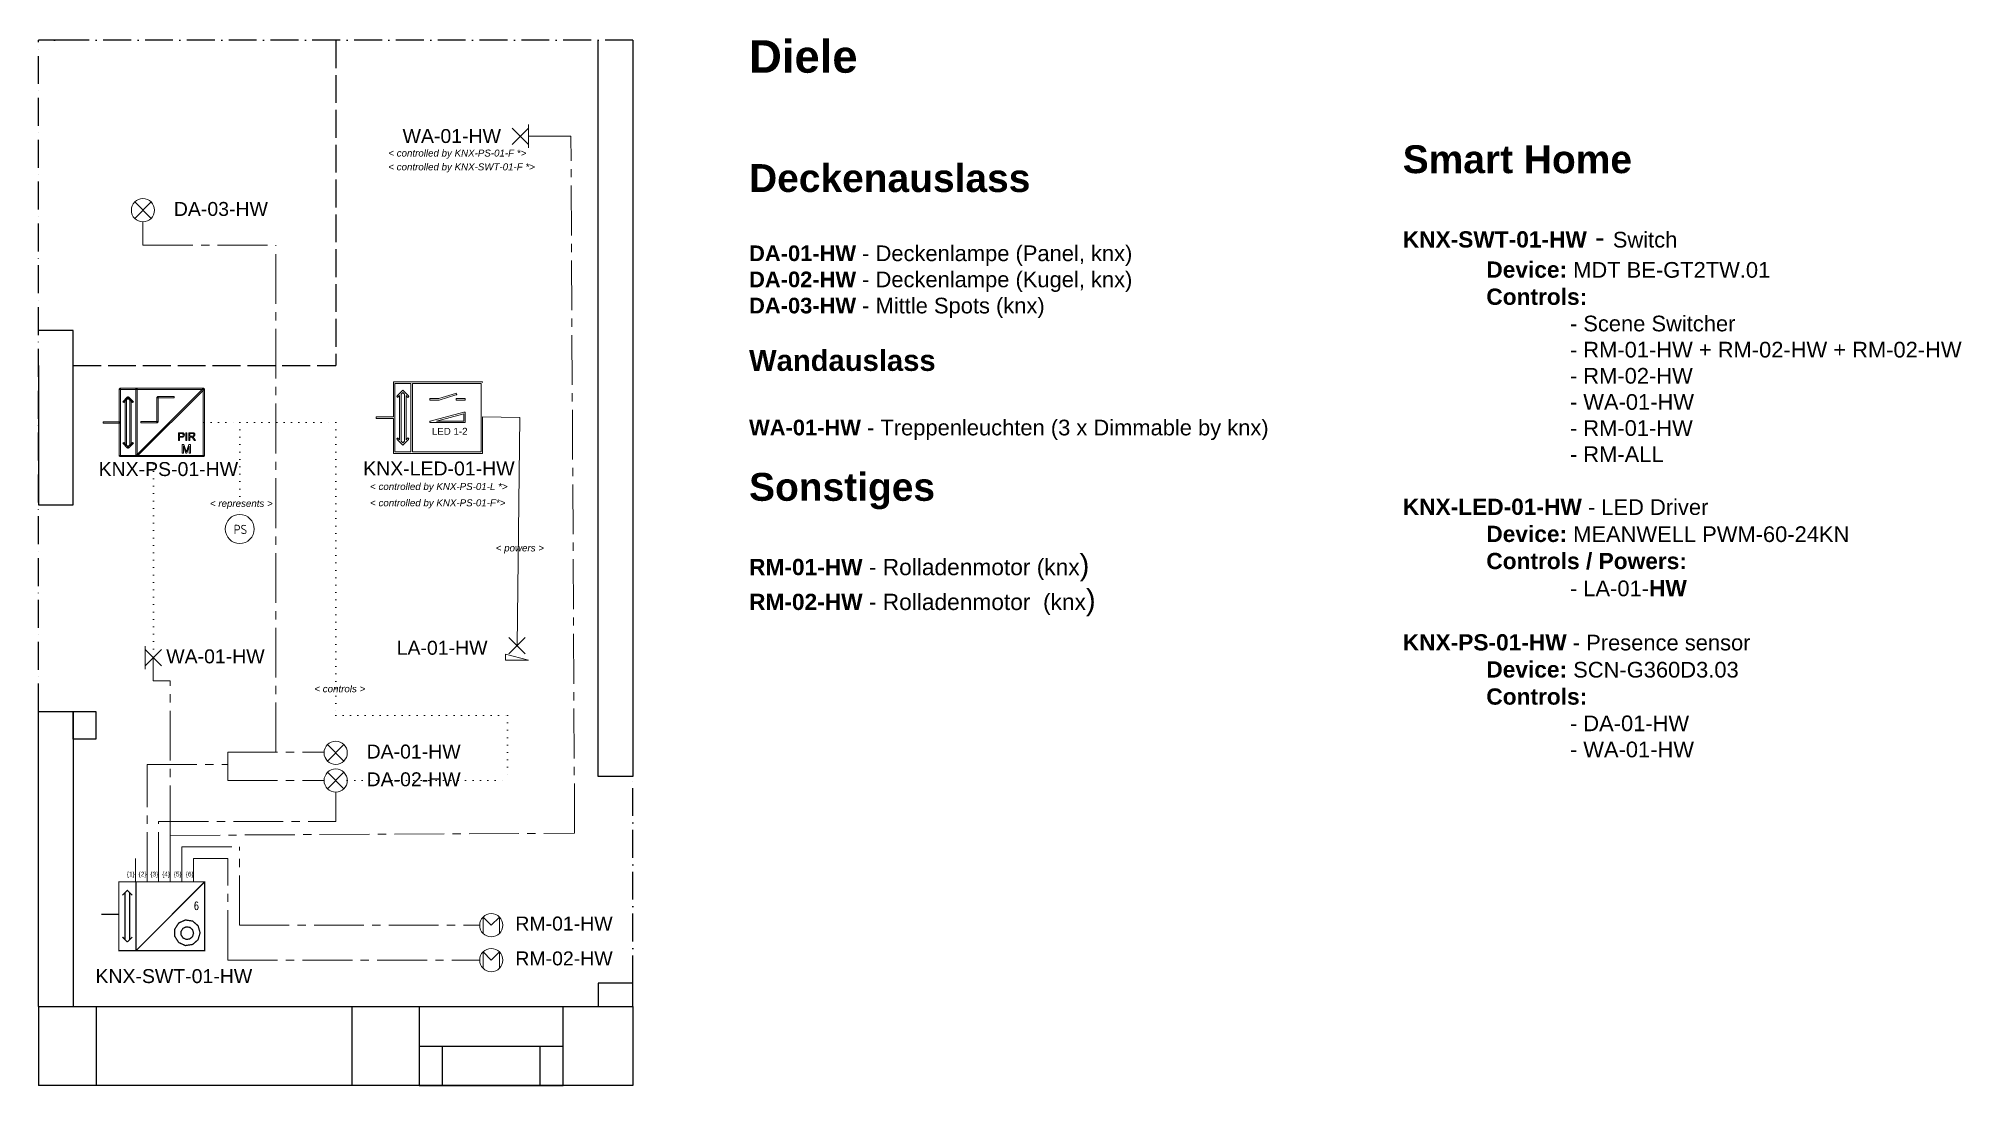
# Model space of a CAD drawing. Header units: millimetres. Extents: x 25154 to 33435, y 20716 to 25223.
import ezdxf
from ezdxf.enums import TextEntityAlignment as Align

# ---------------------------------------------------------------- set-up
doc = ezdxf.new("R2010")
doc.units = ezdxf.units.MM
doc.header["$LTSCALE"] = 10
for name, pattern in [('ACAD_ISO02W100', [15, 12, -3]), ('ACAD_ISO10W100', [18, 12, -3, 0, -3]), ('AI-Linetype-20', [32.166085, 21.44411, -3.573992, 3.573992, -3.573992]), ('DOT2', [3.175, 0, -3.175])]:
    doc.linetypes.add(name, pattern=pattern)
for name, color, linetype in [('01-EG-HW-Walls', 7, 'Continuous'), ('02-EG-HW-Windows', 7, 'Continuous'), ('03-EG-HW-Light_Schematic', 7, 'Continuous'), ('04-EG-HW-Misc_Schematic', 7, 'Continuous'), ('05-EG-HW-Schematic_Description', 7, 'Continuous'), ('06-EG-HW-Smart_Schematic', 7, 'Continuous')]:
    doc.layers.add(name, color=color, linetype=linetype)
doc.styles.add('ISO Proportional', font='isocp.shx')
doc.styles.add('SN0', font='ROMANS', dxfattribs={"width": 0.002083})
doc.styles.get("Standard").update_dxf_attribs({"font": 'Arial.ttf'})

msp = doc.modelspace()

# ---------------------------------------------------------------- linework, layer by layer
at = {"color": 7}
msp.add_lwpolyline([(25304, 22325.7), (25400.9, 22325.7), (25400.9, 22206.1), (25304, 22206.1)], close=True, dxfattribs=at)
at = {"layer": '01-EG-HW-Walls', "color": 7, "linetype": 'ACAD_ISO10W100'}
for p, q in [((25154, 22325.7), (25154, 25215.7)), ((27714, 25215.7), (25154, 25215.7)), ((27714, 21155.7), (27714, 22045.7))]:
    msp.add_line(p, q, dxfattribs=at)
at = {"layer": '01-EG-HW-Walls', "color": 7, "linetype": 'ACAD_ISO02W100'}
for p in [(26434, 25215.7), (25304, 23815.7)]:
    msp.add_line(p, (26434, 23815.7), dxfattribs=at)
at = {"layer": '01-EG-HW-Walls', "color": 7}
for p, q in [((25304, 23965.7), (25154, 23965.7)), ((25154, 21055.7), (25154, 20715.7)), ((27714, 21055.7), (27714, 20715.7))]:
    msp.add_line(p, q, dxfattribs=at)
for points in [[(25304, 25215.7), (25154, 25215.7)], [(27714, 25215.7), (27714, 22045.7), (27564, 22045.7), (27564, 25215.7)], [(25154, 23815.7), (25154, 23215.7), (25304, 23215.7), (25304, 23965.7)], [(25154, 21055.7), (25154, 22325.7), (25304, 22325.7), (25304, 21055.7)], [(27714, 21055.7), (27714, 21155.7), (27564, 21155.7), (27564, 21055.7)], [(25154, 21055.7), (27714, 21055.7)], [(27714, 20715.7), (25154, 20715.7)]]:
    msp.add_lwpolyline(points, dxfattribs=at)
at = {"layer": '02-EG-HW-Windows'}
for p, q in [((26794, 21055.7), (27414, 21055.7)), ((27414, 20715.7), (27414, 21055.7)), ((26794, 20885.7), (27414, 20885.7)), ((26894, 20715.7), (26894, 20885.7)), ((27314, 20715.7), (27314, 20885.7)), ((26794, 20715.7), (27414, 20715.7))]:
    msp.add_line(p, q, dxfattribs=at)
at = {"layer": '02-EG-HW-Windows', "color": 7}
msp.add_line((26794, 21055.7), (26794, 20715.7), dxfattribs=at)
msp.add_lwpolyline([(25404, 21055.7), (26504, 21055.7), (26504, 20715.7), (25404, 20715.7)], close=True, dxfattribs=at)
at = {"layer": '03-EG-HW-Light_Schematic', "color": 7, "lineweight": 20}
for p, q in [((27264, 24752.2), (27264, 24852.2)), ((27264, 24766.8), (27193.3, 24837.6)), ((27193.3, 24766.8), (27264, 24837.6)), ((25568.7, 24448.6), (25639.4, 24519.3)), ((25568.7, 24519.3), (25639.4, 24448.6)), ((25613.3, 22607.8), (25613.3, 22507.8)), ((27179.7, 22574.3), (27250.4, 22645)), ((27179.7, 22645), (27250.4, 22574.3)), ((25613.3, 22593.2), (25684, 22522.5)), ((25684, 22593.2), (25613.3, 22522.5)), ((27165, 22573.3), (27264, 22547.3)), ((26398.7, 22112.7), (26469.4, 22183.4)), ((26398.7, 22183.4), (26469.4, 22112.7)), ((26398.7, 21993.3), (26469.4, 22064)), ((26398.7, 22064), (26469.4, 21993.3))]:
    msp.add_line(p, q, dxfattribs=at)
msp.add_lwpolyline([(27264, 22547.3), (27165, 22547.3), (27165, 22573.3)], dxfattribs=at)
for centre in [(25604, 24483.9), (26434, 22148), (26434, 22028.7)]:
    msp.add_circle(centre, 50, dxfattribs=at)
at = {"layer": '04-EG-HW-Misc_Schematic', "color": 7, "lineweight": 15}
for p, q in [((27104, 21405.7), (27068.7, 21441.1)), ((27068.7, 21441.1), (27068.7, 21370.4)), ((27139.4, 21441.1), (27104, 21405.7)), ((27139.4, 21441.1), (27139.4, 21370.4)), ((27104, 21255.7), (27068.7, 21291.1)), ((27068.7, 21291.1), (27068.7, 21220.4)), ((27139.4, 21291.1), (27104, 21255.7)), ((27139.4, 21291.1), (27139.4, 21220.4))]:
    msp.add_line(p, q, dxfattribs=at)
for centre in [(27104, 21405.7), (27104, 21255.7)]:
    msp.add_circle(centre, 50, dxfattribs=at)
at = {"layer": '06-EG-HW-Smart_Schematic', "color": 3, "linetype": 'AI-Linetype-20', "lineweight": 15}
for p, q in [((27264, 24802.2), (27446.8, 24802.2)), ((27462.9, 21802), (27446.8, 24802.2)), ((25604, 24333.9), (25604, 24433.9)), ((25604, 24333.9), (26176.9, 24333.9)), ((26176.9, 22150.4), (26176.9, 24333.9)), ((25648.6, 22457.8), (25648.6, 22557.8)), ((25648.6, 22457.8), (25721.6, 22457.8)), ((25721.6, 21792.6), (25721.6, 22457.8)), ((25969.6, 22150.4), (26384.1, 22150.4)), ((25969.6, 22028.7), (25969.6, 22150.4)), ((25621.6, 21592.6), (25621.6, 22098.4)), ((25621.6, 22098.4), (25969.6, 22098.4)), ((25969.6, 22028.7), (26384, 22028.7)), ((26434, 21852), (26434, 21978.7)), ((25671.6, 21592.6), (25671.6, 21852)), ((25671.6, 21852), (26434, 21852)), ((25721.6, 21792.6), (27462.9, 21802)), ((25721.6, 21592.6), (25721.6, 21792.6)), ((25771.6, 21592.6), (25771.6, 21742.6)), ((25771.6, 21742.6), (26019.6, 21742.6)), ((26019.6, 21405.7), (26019.6, 21742.6)), ((25571.6, 21592.6), (25571.6, 21692.6)), ((25821.6, 21592.6), (25821.6, 21692.6)), ((25821.6, 21692.6), (25969.6, 21692.6)), ((25969.6, 21255.7), (25969.6, 21692.6)), ((26019.6, 21405.7), (27054, 21405.7)), ((25969.6, 21255.7), (27054, 21255.7))]:
    msp.add_line(p, q, dxfattribs=at)
at = {"layer": '06-EG-HW-Smart_Schematic', "color": 7, "linetype": 'DOT2', "lineweight": 15}
for points in [[(25865.9, 23570.3), (26020.7, 23570.3)], [(26020.7, 23570.3), (26020.7, 23174)], [(26020.7, 23570.3), (26434, 23570.3)], [(26434, 23570.3), (26434, 22308.6)], [(25649, 23423), (25649, 22558.3)], [(26434, 22308.6), (27173.7, 22308.6)], [(27173.7, 22308.6), (27173.7, 22028.7)], [(26484, 22028.7), (27173.7, 22028.7)]]:
    msp.add_lwpolyline(points, dxfattribs=at)
at = {"layer": '06-EG-HW-Smart_Schematic', "color": 1, "linetype": 'Continuous', "lineweight": 15}
for points in [[(27226.3, 23592.1), (27066.6, 23593.9)], [(27215, 22609.7), (27226.3, 23592.1)]]:
    msp.add_lwpolyline(points, dxfattribs=at)
at = {"layer": '06-EG-HW-Smart_Schematic', "color": 7, "linetype": 'Continuous', "lineweight": 15, "const_width": 5.48}
for points in [[(25500, 21592.6), (25573.7, 21592.6), (25573.7, 21296.6), (25500, 21296.6), (25500, 21592.6)], [(25536.9, 21555.8), (25515.7, 21534.7), (25536.9, 21555.8), (25558, 21534.7), (25536.9, 21555.8)], [(25526.7, 21545.6), (25526.7, 21344.4)], [(25547, 21545.6), (25547, 21344.4)], [(25573.7, 21592.6), (25869.6, 21592.6), (25869.6, 21296.6), (25573.7, 21296.6), (25573.7, 21592.6)], [(25869.6, 21592.6), (25574.4, 21296.6)], [(25424.1, 21453.2), (25499.3, 21453.2)], [(25850.1, 21373.3), (25841.3, 21403.4), (25817.6, 21423.9), (25786.6, 21428.4), (25758.1, 21415.4), (25741.1, 21389.1), (25741.1, 21357.8), (25758, 21331.4), (25786.5, 21318.3), (25817.5, 21322.8), (25841.2, 21343.2), (25850.1, 21373.3), (25850.1, 21373.3)], [(25821.9, 21371.8), (25817.5, 21386.6), (25805.9, 21396.7), (25790.6, 21398.9), (25776.5, 21392.5), (25768.2, 21379.5), (25768.2, 21364.1), (25776.5, 21351.1), (25790.5, 21344.7), (25805.8, 21346.9), (25817.5, 21356.9), (25821.9, 21371.8), (25821.9, 21371.8)], [(25536.9, 21333.4), (25515.7, 21355.3)], [(25558, 21355.3), (25536.9, 21333.4)]]:
    msp.add_lwpolyline(points, dxfattribs=at)
at = {"layer": '06-EG-HW-Smart_Schematic', "color": 7, "lineweight": 15}
msp.add_circle((26020.7, 23111.5), 62.5, dxfattribs=at)
at = {"layer": '06-EG-HW-Smart_Schematic', "color": 7, "linetype": 'Continuous', "lineweight": 15}
for points, knots in [([(25506.6, 23425.7), (25506.6, 23425.7), (25501.2, 23425.7), (25501.2, 23425.7), (25501.2, 23425.7), (25501.2, 23425.7), (25501.2, 23715), (25501.2, 23715), (25501.2, 23715), (25501.2, 23715), (25506.6, 23715), (25506.6, 23715), (25506.6, 23715), (25506.6, 23715), (25506.6, 23425.7), (25506.6, 23425.7)], [0, 0, 0, 0, 0.2, 0.2, 0.2, 0.2, 0.4, 0.4, 0.4, 0.4, 0.6, 0.6, 0.6, 0.6, 1, 1, 1, 1]), ([(25503.9, 23712.3), (25503.9, 23712.3), (25503.9, 23717.7), (25503.9, 23717.7), (25503.9, 23717.7), (25503.9, 23717.7), (25576.6, 23717.7), (25576.6, 23717.7), (25576.6, 23717.7), (25576.6, 23717.7), (25576.6, 23712.3), (25576.6, 23712.3), (25576.6, 23712.3), (25576.6, 23712.3), (25503.9, 23712.3), (25503.9, 23712.3)], [0, 0, 0, 0, 0.2, 0.2, 0.2, 0.2, 0.4, 0.4, 0.4, 0.4, 0.6, 0.6, 0.6, 0.6, 1, 1, 1, 1]), ([(25579.3, 23425.7), (25579.3, 23425.7), (25573.9, 23425.7), (25573.9, 23425.7), (25573.9, 23425.7), (25573.9, 23425.7), (25573.9, 23715), (25573.9, 23715), (25573.9, 23715), (25573.9, 23715), (25579.3, 23715), (25579.3, 23715), (25579.3, 23715), (25579.3, 23715), (25579.3, 23425.7), (25579.3, 23425.7)], [0, 0, 0, 0, 0.2, 0.2, 0.2, 0.2, 0.4, 0.4, 0.4, 0.4, 0.6, 0.6, 0.6, 0.6, 1, 1, 1, 1]), ([(25573.9, 23715), (25573.9, 23715), (25579.3, 23715), (25579.3, 23715), (25579.3, 23715), (25579.3, 23715), (25579.3, 23425.7), (25579.3, 23425.7), (25579.3, 23425.7), (25579.3, 23425.7), (25573.9, 23425.7), (25573.9, 23425.7), (25573.9, 23425.7), (25573.9, 23425.7), (25573.9, 23715), (25573.9, 23715)], [0, 0, 0, 0, 0.2, 0.2, 0.2, 0.2, 0.4, 0.4, 0.4, 0.4, 0.6, 0.6, 0.6, 0.6, 1, 1, 1, 1]), ([(25863.2, 23716.1), (25863.2, 23716.1), (25867, 23712.3), (25867, 23712.3), (25867, 23712.3), (25867, 23712.3), (25580, 23426.1), (25580, 23426.1), (25580, 23426.1), (25580, 23426.1), (25576.3, 23429.9), (25576.3, 23429.9), (25576.3, 23429.9), (25576.3, 23429.9), (25863.2, 23716.1), (25863.2, 23716.1)], [0, 0, 0, 0, 0.2, 0.2, 0.2, 0.2, 0.4, 0.4, 0.4, 0.4, 0.6, 0.6, 0.6, 0.6, 1, 1, 1, 1]), ([(25576.6, 23712.3), (25576.6, 23712.3), (25576.6, 23717.7), (25576.6, 23717.7), (25576.6, 23717.7), (25576.6, 23717.7), (25865.9, 23717.7), (25865.9, 23717.7), (25865.9, 23717.7), (25865.9, 23717.7), (25865.9, 23712.3), (25865.9, 23712.3), (25865.9, 23712.3), (25865.9, 23712.3), (25576.6, 23712.3), (25576.6, 23712.3)], [0, 0, 0, 0, 0.2, 0.2, 0.2, 0.2, 0.4, 0.4, 0.4, 0.4, 0.6, 0.6, 0.6, 0.6, 1, 1, 1, 1]), ([(25863.2, 23715), (25863.2, 23715), (25868.6, 23715), (25868.6, 23715), (25868.6, 23715), (25868.6, 23715), (25868.6, 23425.7), (25868.6, 23425.7), (25868.6, 23425.7), (25868.6, 23425.7), (25863.2, 23425.7), (25863.2, 23425.7), (25863.2, 23425.7), (25863.2, 23425.7), (25863.2, 23715), (25863.2, 23715)], [0, 0, 0, 0, 0.2, 0.2, 0.2, 0.2, 0.4, 0.4, 0.4, 0.4, 0.6, 0.6, 0.6, 0.6, 1, 1, 1, 1]), ([(25521.2, 23655.7), (25521.2, 23655.7), (25517.3, 23659.4), (25517.3, 23659.4), (25517.3, 23659.4), (25517.3, 23659.4), (25538, 23680.9), (25538, 23680.9), (25538, 23680.9), (25538, 23680.9), (25541.8, 23677.1), (25541.8, 23677.1), (25541.8, 23677.1), (25541.8, 23677.1), (25521.2, 23655.7), (25521.2, 23655.7)], [0, 0, 0, 0, 0.2, 0.2, 0.2, 0.2, 0.4, 0.4, 0.4, 0.4, 0.6, 0.6, 0.6, 0.6, 1, 1, 1, 1]), ([(25538, 23680.1), (25538, 23680.1), (25541.8, 23676.3), (25541.8, 23676.3), (25541.8, 23676.3), (25541.8, 23676.3), (25521.1, 23655.7), (25521.1, 23655.7), (25521.1, 23655.7), (25521.1, 23655.7), (25517.3, 23659.5), (25517.3, 23659.5), (25517.3, 23659.5), (25517.3, 23659.5), (25538, 23680.1), (25538, 23680.1)], [0, 0, 0, 0, 0.2, 0.2, 0.2, 0.2, 0.4, 0.4, 0.4, 0.4, 0.6, 0.6, 0.6, 0.6, 1, 1, 1, 1]), ([(25527.3, 23668.3), (25527.3, 23668.3), (25532.6, 23668.3), (25532.6, 23668.3), (25532.6, 23668.3), (25532.6, 23668.3), (25532.6, 23471.6), (25532.6, 23471.6), (25532.6, 23471.6), (25532.6, 23471.6), (25527.3, 23471.6), (25527.3, 23471.6), (25527.3, 23471.6), (25527.3, 23471.6), (25527.3, 23668.3), (25527.3, 23668.3)], [0, 0, 0, 0, 0.2, 0.2, 0.2, 0.2, 0.4, 0.4, 0.4, 0.4, 0.6, 0.6, 0.6, 0.6, 1, 1, 1, 1]), ([(25538, 23677.1), (25538, 23677.1), (25541.8, 23680.9), (25541.8, 23680.9), (25541.8, 23680.9), (25541.8, 23680.9), (25563.2, 23659.5), (25563.2, 23659.5), (25563.2, 23659.5), (25563.2, 23659.5), (25559.4, 23655.7), (25559.4, 23655.7), (25559.4, 23655.7), (25559.4, 23655.7), (25538, 23677.1), (25538, 23677.1)], [0, 0, 0, 0, 0.2, 0.2, 0.2, 0.2, 0.4, 0.4, 0.4, 0.4, 0.6, 0.6, 0.6, 0.6, 1, 1, 1, 1]), ([(25563.2, 23659.5), (25563.2, 23659.5), (25559.5, 23655.6), (25559.5, 23655.6), (25559.5, 23655.6), (25559.5, 23655.6), (25538, 23676.3), (25538, 23676.3), (25538, 23676.3), (25538, 23676.3), (25541.8, 23680.2), (25541.8, 23680.2), (25541.8, 23680.2), (25541.8, 23680.2), (25563.2, 23659.5), (25563.2, 23659.5)], [0, 0, 0, 0, 0.2, 0.2, 0.2, 0.2, 0.4, 0.4, 0.4, 0.4, 0.6, 0.6, 0.6, 0.6, 1, 1, 1, 1]), ([(25547.9, 23668.3), (25547.9, 23668.3), (25553.3, 23668.3), (25553.3, 23668.3), (25553.3, 23668.3), (25553.3, 23668.3), (25553.3, 23471.6), (25553.3, 23471.6), (25553.3, 23471.6), (25553.3, 23471.6), (25547.9, 23471.6), (25547.9, 23471.6), (25547.9, 23471.6), (25547.9, 23471.6), (25547.9, 23668.3), (25547.9, 23668.3)], [0, 0, 0, 0, 0.2, 0.2, 0.2, 0.2, 0.4, 0.4, 0.4, 0.4, 0.6, 0.6, 0.6, 0.6, 1, 1, 1, 1]), ([(25668.8, 23571.1), (25668.8, 23571.1), (25663.5, 23571.1), (25663.5, 23571.1), (25663.5, 23571.1), (25663.5, 23571.1), (25663.5, 23679), (25663.5, 23679), (25663.5, 23679), (25663.5, 23679), (25668.8, 23679), (25668.8, 23679), (25668.8, 23679), (25668.8, 23679), (25668.8, 23571.1), (25668.8, 23571.1)], [0, 0, 0, 0, 0.2, 0.2, 0.2, 0.2, 0.4, 0.4, 0.4, 0.4, 0.6, 0.6, 0.6, 0.6, 1, 1, 1, 1]), ([(25666.2, 23676.3), (25666.2, 23676.3), (25666.2, 23681.7), (25666.2, 23681.7), (25666.2, 23681.7), (25666.2, 23681.7), (25738.9, 23681.7), (25738.9, 23681.7), (25738.9, 23681.7), (25738.9, 23681.7), (25738.9, 23676.3), (25738.9, 23676.3), (25738.9, 23676.3), (25738.9, 23676.3), (25666.2, 23676.3), (25666.2, 23676.3)], [0, 0, 0, 0, 0.2, 0.2, 0.2, 0.2, 0.4, 0.4, 0.4, 0.4, 0.6, 0.6, 0.6, 0.6, 1, 1, 1, 1]), ([(25432.8, 23567.7), (25432.8, 23567.7), (25432.8, 23573), (25432.8, 23573), (25432.8, 23573), (25432.8, 23573), (25504.7, 23573), (25504.7, 23573), (25504.7, 23573), (25504.7, 23573), (25504.7, 23567.7), (25504.7, 23567.7), (25504.7, 23567.7), (25504.7, 23567.7), (25432.8, 23567.7), (25432.8, 23567.7)], [0, 0, 0, 0, 0.2, 0.2, 0.2, 0.2, 0.4, 0.4, 0.4, 0.4, 0.6, 0.6, 0.6, 0.6, 1, 1, 1, 1]), ([(25594.2, 23568.4), (25594.2, 23568.4), (25594.2, 23573.8), (25594.2, 23573.8), (25594.2, 23573.8), (25594.2, 23573.8), (25666.2, 23573.8), (25666.2, 23573.8), (25666.2, 23573.8), (25666.2, 23573.8), (25666.2, 23568.4), (25666.2, 23568.4), (25666.2, 23568.4), (25666.2, 23568.4), (25594.2, 23568.4), (25594.2, 23568.4)], [0, 0, 0, 0, 0.2, 0.2, 0.2, 0.2, 0.4, 0.4, 0.4, 0.4, 0.6, 0.6, 0.6, 0.6, 1, 1, 1, 1]), ([(25757.1, 23492.7), (25757.1, 23492.7), (25757.1, 23526.1), (25757.1, 23526.1), (25757.1, 23526.1), (25757.1, 23526.1), (25769.7, 23526.1), (25769.7, 23526.1), (25769.7, 23526.1), (25771.9, 23526.1), (25773.6, 23526), (25774.8, 23525.8), (25774.8, 23525.8), (25776.4, 23525.5), (25777.8, 23525), (25778.9, 23524.3), (25778.9, 23524.3), (25780, 23523.5), (25780.9, 23522.4), (25781.6, 23521), (25781.6, 23521), (25782.3, 23519.6), (25782.6, 23518.1), (25782.6, 23516.5), (25782.6, 23516.5), (25782.6, 23513.6), (25781.7, 23511.2), (25779.9, 23509.2), (25779.9, 23509.2), (25778.1, 23507.3), (25774.8, 23506.3), (25770.1, 23506.3), (25770.1, 23506.3), (25770.1, 23506.3), (25761.5, 23506.3), (25761.5, 23506.3), (25761.5, 23506.3), (25761.5, 23506.3), (25761.5, 23492.7), (25761.5, 23492.7), (25761.5, 23492.7), (25761.5, 23492.7), (25757.1, 23492.7), (25757.1, 23492.7)], [0, 0, 0, 0, 0.083333, 0.083333, 0.083333, 0.083333, 0.166667, 0.166667, 0.166667, 0.166667, 0.25, 0.25, 0.25, 0.25, 0.333333, 0.333333, 0.333333, 0.333333, 0.416667, 0.416667, 0.416667, 0.416667, 0.5, 0.5, 0.5, 0.5, 0.583333, 0.583333, 0.583333, 0.583333, 0.666667, 0.666667, 0.666667, 0.666667, 0.75, 0.75, 0.75, 0.75, 0.833333, 0.833333, 0.833333, 0.833333, 1, 1, 1, 1]), ([(25761.5, 23510.2), (25761.5, 23510.2), (25770.2, 23510.2), (25770.2, 23510.2), (25770.2, 23510.2), (25773, 23510.2), (25775.1, 23510.8), (25776.3, 23511.8), (25776.3, 23511.8), (25777.5, 23512.9), (25778.1, 23514.4), (25778.1, 23516.3), (25778.1, 23516.3), (25778.1, 23517.7), (25777.7, 23518.9), (25777, 23519.9), (25777, 23519.9), (25776.3, 23520.9), (25775.4, 23521.6), (25774.2, 23521.9), (25774.2, 23521.9), (25773.5, 23522.1), (25772.1, 23522.2), (25770.1, 23522.2), (25770.1, 23522.2), (25770.1, 23522.2), (25761.5, 23522.2), (25761.5, 23522.2), (25761.5, 23522.2), (25761.5, 23522.2), (25761.5, 23510.2), (25761.5, 23510.2)], [0, 0, 0, 0, 0.111111, 0.111111, 0.111111, 0.111111, 0.222222, 0.222222, 0.222222, 0.222222, 0.333333, 0.333333, 0.333333, 0.333333, 0.444444, 0.444444, 0.444444, 0.444444, 0.555556, 0.555556, 0.555556, 0.555556, 0.666667, 0.666667, 0.666667, 0.666667, 0.777778, 0.777778, 0.777778, 0.777778, 1, 1, 1, 1]), ([(25789, 23492.7), (25789, 23492.7), (25789, 23526.1), (25789, 23526.1), (25789, 23526.1), (25789, 23526.1), (25793.5, 23526.1), (25793.5, 23526.1), (25793.5, 23526.1), (25793.5, 23526.1), (25793.5, 23492.7), (25793.5, 23492.7), (25793.5, 23492.7), (25793.5, 23492.7), (25789, 23492.7), (25789, 23492.7)], [0, 0, 0, 0, 0.2, 0.2, 0.2, 0.2, 0.4, 0.4, 0.4, 0.4, 0.6, 0.6, 0.6, 0.6, 1, 1, 1, 1]), ([(25801.3, 23492.7), (25801.3, 23492.7), (25801.3, 23526.1), (25801.3, 23526.1), (25801.3, 23526.1), (25801.3, 23526.1), (25816.2, 23526.1), (25816.2, 23526.1), (25816.2, 23526.1), (25819.2, 23526.1), (25821.4, 23525.8), (25823, 23525.2), (25823, 23525.2), (25824.5, 23524.6), (25825.8, 23523.6), (25826.7, 23522.1), (25826.7, 23522.1), (25827.6, 23520.5), (25828.1, 23518.8), (25828.1, 23517), (25828.1, 23517), (25828.1, 23514.6), (25827.3, 23512.6), (25825.8, 23511), (25825.8, 23511), (25824.3, 23509.4), (25821.9, 23508.3), (25818.7, 23507.9), (25818.7, 23507.9), (25819.8, 23507.3), (25820.7, 23506.8), (25821.3, 23506.2), (25821.3, 23506.2), (25822.6, 23505), (25823.9, 23503.5), (25825, 23501.8), (25825, 23501.8), (25825, 23501.8), (25830.8, 23492.7), (25830.8, 23492.7), (25830.8, 23492.7), (25830.8, 23492.7), (25825.3, 23492.7), (25825.3, 23492.7), (25825.3, 23492.7), (25825.3, 23492.7), (25820.8, 23499.6), (25820.8, 23499.6), (25820.8, 23499.6), (25819.5, 23501.6), (25818.5, 23503.2), (25817.6, 23504.2), (25817.6, 23504.2), (25816.8, 23505.3), (25816.1, 23506.1), (25815.4, 23506.5), (25815.4, 23506.5), (25814.7, 23506.9), (25814.1, 23507.2), (25813.4, 23507.4), (25813.4, 23507.4), (25812.9, 23507.5), (25812.1, 23507.5), (25810.9, 23507.5), (25810.9, 23507.5), (25810.9, 23507.5), (25805.8, 23507.5), (25805.8, 23507.5), (25805.8, 23507.5), (25805.8, 23507.5), (25805.8, 23492.7), (25805.8, 23492.7), (25805.8, 23492.7), (25805.8, 23492.7), (25801.3, 23492.7), (25801.3, 23492.7)], [0, 0, 0, 0, 0.05, 0.05, 0.05, 0.05, 0.1, 0.1, 0.1, 0.1, 0.15, 0.15, 0.15, 0.15, 0.2, 0.2, 0.2, 0.2, 0.25, 0.25, 0.25, 0.25, 0.3, 0.3, 0.3, 0.3, 0.35, 0.35, 0.35, 0.35, 0.4, 0.4, 0.4, 0.4, 0.45, 0.45, 0.45, 0.45, 0.5, 0.5, 0.5, 0.5, 0.55, 0.55, 0.55, 0.55, 0.6, 0.6, 0.6, 0.6, 0.65, 0.65, 0.65, 0.65, 0.7, 0.7, 0.7, 0.7, 0.75, 0.75, 0.75, 0.75, 0.8, 0.8, 0.8, 0.8, 0.85, 0.85, 0.85, 0.85, 0.9, 0.9, 0.9, 0.9, 1, 1, 1, 1]), ([(25805.8, 23511.4), (25805.8, 23511.4), (25815.3, 23511.4), (25815.3, 23511.4), (25815.3, 23511.4), (25817.3, 23511.4), (25818.9, 23511.6), (25820, 23512), (25820, 23512), (25821.2, 23512.4), (25822.1, 23513.1), (25822.6, 23514), (25822.6, 23514), (25823.2, 23514.9), (25823.5, 23515.9), (25823.5, 23517), (25823.5, 23517), (25823.5, 23518.6), (25823, 23519.9), (25821.8, 23520.9), (25821.8, 23520.9), (25820.7, 23521.9), (25818.8, 23522.4), (25816.4, 23522.4), (25816.4, 23522.4), (25816.4, 23522.4), (25805.8, 23522.4), (25805.8, 23522.4), (25805.8, 23522.4), (25805.8, 23522.4), (25805.8, 23511.4), (25805.8, 23511.4)], [0, 0, 0, 0, 0.111111, 0.111111, 0.111111, 0.111111, 0.222222, 0.222222, 0.222222, 0.222222, 0.333333, 0.333333, 0.333333, 0.333333, 0.444444, 0.444444, 0.444444, 0.444444, 0.555556, 0.555556, 0.555556, 0.555556, 0.666667, 0.666667, 0.666667, 0.666667, 0.777778, 0.777778, 0.777778, 0.777778, 1, 1, 1, 1]), ([(25541.8, 23463.6), (25541.8, 23463.6), (25538, 23459.8), (25538, 23459.8), (25538, 23459.8), (25538, 23459.8), (25517.3, 23480.4), (25517.3, 23480.4), (25517.3, 23480.4), (25517.3, 23480.4), (25521.1, 23484.2), (25521.1, 23484.2), (25521.1, 23484.2), (25521.1, 23484.2), (25541.8, 23463.6), (25541.8, 23463.6)], [0, 0, 0, 0, 0.2, 0.2, 0.2, 0.2, 0.4, 0.4, 0.4, 0.4, 0.6, 0.6, 0.6, 0.6, 1, 1, 1, 1]), ([(25559.5, 23484.3), (25559.5, 23484.3), (25563.2, 23480.4), (25563.2, 23480.4), (25563.2, 23480.4), (25563.2, 23480.4), (25541.8, 23459.7), (25541.8, 23459.7), (25541.8, 23459.7), (25541.8, 23459.7), (25538, 23463.6), (25538, 23463.6), (25538, 23463.6), (25538, 23463.6), (25559.5, 23484.3), (25559.5, 23484.3)], [0, 0, 0, 0, 0.2, 0.2, 0.2, 0.2, 0.4, 0.4, 0.4, 0.4, 0.6, 0.6, 0.6, 0.6, 1, 1, 1, 1]), ([(25773.3, 23438.2), (25773.3, 23438.2), (25773.3, 23474.6), (25773.3, 23474.6), (25773.3, 23474.6), (25773.3, 23474.6), (25780.6, 23474.6), (25780.6, 23474.6), (25780.6, 23474.6), (25780.6, 23474.6), (25789.2, 23448.8), (25789.2, 23448.8), (25789.2, 23448.8), (25790, 23446.4), (25790.6, 23444.6), (25790.9, 23443.4), (25790.9, 23443.4), (25791.3, 23444.8), (25792, 23446.7), (25792.9, 23449.3), (25792.9, 23449.3), (25792.9, 23449.3), (25801.6, 23474.6), (25801.6, 23474.6), (25801.6, 23474.6), (25801.6, 23474.6), (25808.1, 23474.6), (25808.1, 23474.6), (25808.1, 23474.6), (25808.1, 23474.6), (25808.1, 23438.2), (25808.1, 23438.2), (25808.1, 23438.2), (25808.1, 23438.2), (25803.5, 23438.2), (25803.5, 23438.2), (25803.5, 23438.2), (25803.5, 23438.2), (25803.5, 23468.7), (25803.5, 23468.7), (25803.5, 23468.7), (25803.5, 23468.7), (25792.8, 23438.2), (25792.8, 23438.2), (25792.8, 23438.2), (25792.8, 23438.2), (25788.5, 23438.2), (25788.5, 23438.2), (25788.5, 23438.2), (25788.5, 23438.2), (25778, 23469.3), (25778, 23469.3), (25778, 23469.3), (25778, 23469.3), (25778, 23438.2), (25778, 23438.2), (25778, 23438.2), (25778, 23438.2), (25773.3, 23438.2), (25773.3, 23438.2)], [0, 0, 0, 0, 0.0625, 0.0625, 0.0625, 0.0625, 0.125, 0.125, 0.125, 0.125, 0.1875, 0.1875, 0.1875, 0.1875, 0.25, 0.25, 0.25, 0.25, 0.3125, 0.3125, 0.3125, 0.3125, 0.375, 0.375, 0.375, 0.375, 0.4375, 0.4375, 0.4375, 0.4375, 0.5, 0.5, 0.5, 0.5, 0.5625, 0.5625, 0.5625, 0.5625, 0.625, 0.625, 0.625, 0.625, 0.6875, 0.6875, 0.6875, 0.6875, 0.75, 0.75, 0.75, 0.75, 0.8125, 0.8125, 0.8125, 0.8125, 0.875, 0.875, 0.875, 0.875, 1, 1, 1, 1]), ([(25576.6, 23428.4), (25576.6, 23428.4), (25576.6, 23423), (25576.6, 23423), (25576.6, 23423), (25576.6, 23423), (25503.9, 23423), (25503.9, 23423), (25503.9, 23423), (25503.9, 23423), (25503.9, 23428.4), (25503.9, 23428.4), (25503.9, 23428.4), (25503.9, 23428.4), (25576.6, 23428.4), (25576.6, 23428.4)], [0, 0, 0, 0, 0.2, 0.2, 0.2, 0.2, 0.4, 0.4, 0.4, 0.4, 0.6, 0.6, 0.6, 0.6, 1, 1, 1, 1]), ([(25865.9, 23428.4), (25865.9, 23428.4), (25865.9, 23423), (25865.9, 23423), (25865.9, 23423), (25865.9, 23423), (25576.6, 23423), (25576.6, 23423), (25576.6, 23423), (25576.6, 23423), (25576.6, 23428.4), (25576.6, 23428.4), (25576.6, 23428.4), (25576.6, 23428.4), (25865.9, 23428.4), (25865.9, 23428.4)], [0, 0, 0, 0, 0.2, 0.2, 0.2, 0.2, 0.4, 0.4, 0.4, 0.4, 0.6, 0.6, 0.6, 0.6, 1, 1, 1, 1])]:
    msp.add_open_spline(points, degree=3, knots=knots, dxfattribs=at)
at = {"layer": '06-EG-HW-Smart_Schematic', "color": 7, "lineweight": 15}
for points, knots in [([(27066.6, 23593.9), (27066.6, 23517.4), (27066.6, 23439.7), (27066.6, 23439.7), (27066.6, 23439.7), (27066.6, 23439.7), (27066.6, 23436.5), (27066.6, 23436.5), (27066.6, 23436.5), (27066.6, 23436.5), (27063.4, 23436.5), (27063.4, 23436.5), (27063.4, 23436.5), (27063.4, 23436.5), (26764.6, 23436.5), (26764.6, 23436.5), (26764.6, 23436.5), (26758.1, 23436.5), (26758.1, 23436.5), (26758.1, 23436.5), (26758.1, 23436.5), (26685.5, 23436.5), (26685.5, 23436.5), (26685.5, 23436.5), (26685.5, 23436.5), (26682.3, 23436.5), (26682.3, 23436.5), (26682.3, 23436.5), (26682.3, 23436.5), (26682.3, 23439.7), (26682.3, 23439.7), (26682.3, 23439.7), (26682.3, 23439.7), (26682.3, 23587.5), (26682.3, 23587.5), (26682.3, 23587.5), (26682.3, 23587.5), (26611.1, 23587.5), (26611.1, 23587.5), (26611.1, 23587.5), (26611.1, 23587.5), (26607.8, 23587.5), (26607.8, 23587.5), (26607.8, 23587.5), (26607.8, 23587.5), (26607.8, 23594), (26607.8, 23594), (26607.8, 23594), (26607.8, 23594), (26611.1, 23594), (26611.1, 23594), (26611.1, 23594), (26611.1, 23594), (26682.3, 23594), (26682.3, 23594), (26682.3, 23594), (26682.3, 23594), (26682.3, 23741.7), (26682.3, 23741.7), (26682.3, 23741.7), (26682.3, 23741.7), (26682.3, 23745), (26682.3, 23745), (26682.3, 23745), (26682.3, 23745), (26685.5, 23745), (26685.5, 23745), (26685.5, 23745), (26685.5, 23745), (27063.4, 23745), (27063.4, 23745), (27063.4, 23745), (27063.4, 23745), (27066.6, 23745), (27066.6, 23745), (27066.6, 23745), (27066.6, 23745), (27066.6, 23741.7), (27066.6, 23741.7), (27066.6, 23741.7), (27066.6, 23741.7), (27066.6, 23741.7), (27066.6, 23741.7)], [0.7853824, 0.7853824, 0.7853824, 0.7853824, 0.8095238, 0.8095238, 0.8095238, 0.8095238, 0.8571429, 0.8571429, 0.8571429, 0.8571429, 0.9047619, 0.9047619, 0.9047619, 0.9047619, 1, 1, 1, 1.047619, 1.047619, 1.047619, 1.0476191, 1.0952381, 1.0952381, 1.0952381, 1.0952381, 1.1428571, 1.1428571, 1.1428571, 1.1428572, 1.1904762, 1.1904762, 1.1904762, 1.1904762, 1.2380952, 1.2380952, 1.2380952, 1.2380952, 1.2857143, 1.2857143, 1.2857143, 1.2857143, 1.3333333, 1.3333333, 1.3333333, 1.3333333, 1.3809524, 1.3809524, 1.3809524, 1.3809524, 1.4285714, 1.4285714, 1.4285714, 1.4285714, 1.4761905, 1.4761905, 1.4761905, 1.4761905, 1.5238095, 1.5238095, 1.5238095, 1.5238095, 1.5714286, 1.5714286, 1.5714286, 1.5714286, 1.6190476, 1.6190476, 1.6190476, 1.6190476, 1.6666667, 1.6666667, 1.6666667, 1.6666667, 1.7142857, 1.7142857, 1.7142857, 1.7142857, 1.7619048, 1.7619048, 1.7619048, 1.7619048, 1.7619052, 1.7619052, 1.7619052, 1.7619052]), ([(26758.1, 23443), (26758.1, 23443), (26758.1, 23738.4), (26758.1, 23738.4), (26758.1, 23738.4), (26758.1, 23738.4), (26688.8, 23738.4), (26688.8, 23738.4), (26688.8, 23738.4), (26688.8, 23738.4), (26688.8, 23594), (26688.8, 23594), (26688.8, 23594), (26688.8, 23594), (26688.8, 23587.5), (26688.8, 23587.5), (26688.8, 23587.5), (26688.8, 23587.5), (26688.8, 23443), (26688.8, 23443), (26688.8, 23443), (26688.8, 23443), (26758.1, 23443), (26758.1, 23443)], [0, 0, 0, 0, 0.142857, 0.142857, 0.142857, 0.142857, 0.285714, 0.285714, 0.285714, 0.285714, 0.428571, 0.428571, 0.428571, 0.428571, 0.571429, 0.571429, 0.571429, 0.571429, 0.714286, 0.714286, 0.714286, 0.714286, 1, 1, 1, 1]), ([(26708.9, 23495.9), (26708.9, 23495.9), (26708.9, 23685.5), (26708.9, 23685.5), (26708.9, 23685.5), (26708.9, 23685.5), (26703.5, 23680.1), (26703.5, 23680.1), (26703.5, 23680.1), (26703.5, 23680.1), (26701.2, 23677.8), (26701.2, 23677.8), (26701.2, 23677.8), (26701.2, 23677.8), (26696.6, 23682.4), (26696.6, 23682.4), (26696.6, 23682.4), (26696.6, 23682.4), (26698.9, 23684.8), (26698.9, 23684.8), (26698.9, 23684.8), (26698.9, 23684.8), (26720.5, 23706.3), (26720.5, 23706.3), (26720.5, 23706.3), (26720.5, 23706.3), (26722.8, 23708.6), (26722.8, 23708.6), (26722.8, 23708.6), (26722.8, 23708.6), (26722.9, 23708.5), (26722.9, 23708.5), (26722.9, 23708.5), (26722.9, 23708.5), (26723, 23708.6), (26723, 23708.6), (26723, 23708.6), (26723, 23708.6), (26725.3, 23706.3), (26725.3, 23706.3), (26725.3, 23706.3), (26725.3, 23706.3), (26746.9, 23684.8), (26746.9, 23684.8), (26746.9, 23684.8), (26746.9, 23684.8), (26749.2, 23682.4), (26749.2, 23682.4), (26749.2, 23682.4), (26749.2, 23682.4), (26744.6, 23677.8), (26744.6, 23677.8), (26744.6, 23677.8), (26744.6, 23677.8), (26742.2, 23680.1), (26742.2, 23680.1), (26742.2, 23680.1), (26742.2, 23680.1), (26736.9, 23685.5), (26736.9, 23685.5), (26736.9, 23685.5), (26736.9, 23685.5), (26736.9, 23495.9), (26736.9, 23495.9), (26736.9, 23495.9), (26736.9, 23495.9), (26742.2, 23501.3), (26742.2, 23501.3), (26742.2, 23501.3), (26742.2, 23501.3), (26744.6, 23503.6), (26744.6, 23503.6), (26744.6, 23503.6), (26744.6, 23503.6), (26749.2, 23499), (26749.2, 23499), (26749.2, 23499), (26749.2, 23499), (26746.9, 23496.7), (26746.9, 23496.7), (26746.9, 23496.7), (26746.9, 23496.7), (26725.3, 23475.1), (26725.3, 23475.1), (26725.3, 23475.1), (26725.3, 23475.1), (26723, 23472.8), (26723, 23472.8), (26723, 23472.8), (26723, 23472.8), (26722.9, 23472.9), (26722.9, 23472.9), (26722.9, 23472.9), (26722.9, 23472.9), (26722.8, 23472.8), (26722.8, 23472.8), (26722.8, 23472.8), (26722.8, 23472.8), (26720.5, 23475.1), (26720.5, 23475.1), (26720.5, 23475.1), (26720.5, 23475.1), (26698.9, 23496.7), (26698.9, 23496.7), (26698.9, 23496.7), (26698.9, 23496.7), (26696.6, 23499), (26696.6, 23499), (26696.6, 23499), (26696.6, 23499), (26701.2, 23503.6), (26701.2, 23503.6), (26701.2, 23503.6), (26701.2, 23503.6), (26703.5, 23501.3), (26703.5, 23501.3), (26703.5, 23501.3), (26703.5, 23501.3), (26708.9, 23495.9), (26708.9, 23495.9)], [0, 0, 0, 0, 0.032258, 0.032258, 0.032258, 0.032258, 0.064516, 0.064516, 0.064516, 0.064516, 0.096774, 0.096774, 0.096774, 0.096774, 0.129032, 0.129032, 0.129032, 0.129032, 0.16129, 0.16129, 0.16129, 0.16129, 0.193548, 0.193548, 0.193548, 0.193548, 0.225806, 0.225806, 0.225806, 0.225806, 0.258065, 0.258065, 0.258065, 0.258065, 0.290323, 0.290323, 0.290323, 0.290323, 0.322581, 0.322581, 0.322581, 0.322581, 0.354839, 0.354839, 0.354839, 0.354839, 0.387097, 0.387097, 0.387097, 0.387097, 0.419355, 0.419355, 0.419355, 0.419355, 0.451613, 0.451613, 0.451613, 0.451613, 0.483871, 0.483871, 0.483871, 0.483871, 0.516129, 0.516129, 0.516129, 0.516129, 0.548387, 0.548387, 0.548387, 0.548387, 0.580645, 0.580645, 0.580645, 0.580645, 0.612903, 0.612903, 0.612903, 0.612903, 0.645161, 0.645161, 0.645161, 0.645161, 0.677419, 0.677419, 0.677419, 0.677419, 0.709677, 0.709677, 0.709677, 0.709677, 0.741935, 0.741935, 0.741935, 0.741935, 0.774194, 0.774194, 0.774194, 0.774194, 0.806452, 0.806452, 0.806452, 0.806452, 0.83871, 0.83871, 0.83871, 0.83871, 0.870968, 0.870968, 0.870968, 0.870968, 0.903226, 0.903226, 0.903226, 0.903226, 0.935484, 0.935484, 0.935484, 0.935484, 1, 1, 1, 1]), ([(26715.4, 23692), (26715.4, 23692), (26715.4, 23689.4), (26715.4, 23689.4), (26715.4, 23689.4), (26715.4, 23689.4), (26715.4, 23490.5), (26715.4, 23490.5), (26715.4, 23490.5), (26715.4, 23490.5), (26715.4, 23489.4), (26715.4, 23489.4), (26715.4, 23489.4), (26715.4, 23489.4), (26722.9, 23481.9), (26722.9, 23481.9), (26722.9, 23481.9), (26722.9, 23481.9), (26730.3, 23489.4), (26730.3, 23489.4), (26730.3, 23489.4), (26730.3, 23489.4), (26730.3, 23490.5), (26730.3, 23490.5), (26730.3, 23490.5), (26730.3, 23490.5), (26730.3, 23689.4), (26730.3, 23689.4), (26730.3, 23689.4), (26730.3, 23689.4), (26730.3, 23692), (26730.3, 23692), (26730.3, 23692), (26730.3, 23692), (26722.9, 23699.5), (26722.9, 23699.5), (26722.9, 23699.5), (26722.9, 23699.5), (26715.4, 23692), (26715.4, 23692)], [0, 0, 0, 0, 0.090909, 0.090909, 0.090909, 0.090909, 0.181818, 0.181818, 0.181818, 0.181818, 0.272727, 0.272727, 0.272727, 0.272727, 0.363636, 0.363636, 0.363636, 0.363636, 0.454545, 0.454545, 0.454545, 0.454545, 0.545455, 0.545455, 0.545455, 0.545455, 0.636364, 0.636364, 0.636364, 0.636364, 0.727273, 0.727273, 0.727273, 0.727273, 0.818182, 0.818182, 0.818182, 0.818182, 1, 1, 1, 1]), ([(26764.6, 23738.4), (26764.6, 23738.4), (26764.6, 23443), (26764.6, 23443), (26764.6, 23443), (26764.6, 23443), (27060.1, 23443), (27060.1, 23443), (27060.1, 23443), (27060.1, 23443), (27060.1, 23738.4), (27060.1, 23738.4), (27060.1, 23738.4), (27060.1, 23738.4), (26764.6, 23738.4), (26764.6, 23738.4)], [0, 0, 0, 0, 0.2, 0.2, 0.2, 0.2, 0.4, 0.4, 0.4, 0.4, 0.6, 0.6, 0.6, 0.6, 1, 1, 1, 1]), ([(26842.9, 23666.6), (26842.9, 23666.6), (26839.6, 23666.6), (26839.6, 23666.6), (26839.6, 23666.6), (26839.6, 23666.6), (26839.6, 23673.1), (26839.6, 23673.1), (26839.6, 23673.1), (26839.6, 23673.1), (26842.9, 23673.1), (26842.9, 23673.1), (26842.9, 23673.1), (26842.9, 23673.1), (26877.9, 23673.1), (26877.9, 23673.1), (26877.9, 23673.1), (26877.9, 23673.1), (26950.1, 23694.9), (26950.1, 23694.9), (26950.1, 23694.9), (26950.1, 23694.9), (26953.2, 23695.9), (26953.2, 23695.9), (26953.2, 23695.9), (26953.2, 23695.9), (26955.1, 23689.6), (26955.1, 23689.6), (26955.1, 23689.6), (26955.1, 23689.6), (26952, 23688.7), (26952, 23688.7), (26952, 23688.7), (26952, 23688.7), (26879.4, 23666.7), (26879.4, 23666.7), (26879.4, 23666.7), (26879.4, 23666.7), (26878.9, 23666.6), (26878.9, 23666.6), (26878.9, 23666.6), (26878.9, 23666.6), (26878.4, 23666.6), (26878.4, 23666.6), (26878.4, 23666.6), (26878.4, 23666.6), (26842.9, 23666.6), (26842.9, 23666.6)], [0, 0, 0, 0, 0.076923, 0.076923, 0.076923, 0.076923, 0.153846, 0.153846, 0.153846, 0.153846, 0.230769, 0.230769, 0.230769, 0.230769, 0.307692, 0.307692, 0.307692, 0.307692, 0.384615, 0.384615, 0.384615, 0.384615, 0.461538, 0.461538, 0.461538, 0.461538, 0.538462, 0.538462, 0.538462, 0.538462, 0.615385, 0.615385, 0.615385, 0.615385, 0.692308, 0.692308, 0.692308, 0.692308, 0.769231, 0.769231, 0.769231, 0.769231, 0.846154, 0.846154, 0.846154, 0.846154, 1, 1, 1, 1]), ([(26985.2, 23614), (26985.2, 23614), (26987.2, 23614.5), (26987.2, 23614.5), (26987.2, 23614.5), (26987.7, 23614.8), (26988.2, 23614.9), (26988.7, 23614.9), (26988.7, 23614.9), (26990.5, 23614.9), (26992, 23613.4), (26992, 23611.6), (26992, 23611.6), (26992, 23611.6), (26992, 23576.2), (26992, 23576.2), (26992, 23576.2), (26992, 23576.2), (26992, 23569.7), (26992, 23569.7), (26992, 23569.7), (26992, 23569.7), (26988.7, 23569.7), (26988.7, 23569.7), (26988.7, 23569.7), (26988.7, 23569.7), (26842.3, 23569.7), (26842.3, 23569.7), (26842.3, 23569.7), (26842.3, 23569.7), (26842.3, 23569.7), (26842.3, 23569.7), (26842.3, 23569.7), (26840.9, 23569.7), (26839.6, 23570.7), (26839.2, 23572.1), (26839.2, 23572.1), (26838.7, 23573.9), (26839.8, 23575.7), (26841.5, 23576.1), (26841.5, 23576.1), (26841.5, 23576.1), (26985.2, 23614), (26985.2, 23614)], [0, 0, 0, 0, 0.083333, 0.083333, 0.083333, 0.083333, 0.166667, 0.166667, 0.166667, 0.166667, 0.25, 0.25, 0.25, 0.25, 0.333333, 0.333333, 0.333333, 0.333333, 0.416667, 0.416667, 0.416667, 0.416667, 0.5, 0.5, 0.5, 0.5, 0.583333, 0.583333, 0.583333, 0.583333, 0.666667, 0.666667, 0.666667, 0.666667, 0.75, 0.75, 0.75, 0.75, 0.833333, 0.833333, 0.833333, 0.833333, 1, 1, 1, 1]), ([(26985.5, 23607.3), (26985.5, 23607.3), (26867.5, 23576.2), (26867.5, 23576.2), (26867.5, 23576.2), (26867.5, 23576.2), (26985.5, 23576.2), (26985.5, 23576.2), (26985.5, 23576.2), (26985.5, 23576.2), (26985.5, 23607.3), (26985.5, 23607.3)], [0, 0, 0, 0, 0.25, 0.25, 0.25, 0.25, 0.5, 0.5, 0.5, 0.5, 1, 1, 1, 1]), ([(26955.9, 23666.6), (26955.9, 23666.6), (26952.7, 23666.6), (26952.7, 23666.6), (26952.7, 23666.6), (26952.7, 23666.6), (26952.7, 23673.1), (26952.7, 23673.1), (26952.7, 23673.1), (26952.7, 23673.1), (26955.9, 23673.1), (26955.9, 23673.1), (26955.9, 23673.1), (26955.9, 23673.1), (26988.7, 23673.1), (26988.7, 23673.1), (26988.7, 23673.1), (26988.7, 23673.1), (26992, 23673.1), (26992, 23673.1), (26992, 23673.1), (26992, 23673.1), (26992, 23666.6), (26992, 23666.6), (26992, 23666.6), (26992, 23666.6), (26988.7, 23666.6), (26988.7, 23666.6), (26988.7, 23666.6), (26988.7, 23666.6), (26955.9, 23666.6), (26955.9, 23666.6)], [0, 0, 0, 0, 0.111111, 0.111111, 0.111111, 0.111111, 0.222222, 0.222222, 0.222222, 0.222222, 0.333333, 0.333333, 0.333333, 0.333333, 0.444444, 0.444444, 0.444444, 0.444444, 0.555556, 0.555556, 0.555556, 0.555556, 0.666667, 0.666667, 0.666667, 0.666667, 0.777778, 0.777778, 0.777778, 0.777778, 1, 1, 1, 1])]:
    msp.add_open_spline(points, degree=3, knots=knots, dxfattribs=at)

# ---------------------------------------------------------------- texts
at = {"layer": '03-EG-HW-Light_Schematic', "color": 7, "char_height": 60, "attachment_point": 1}
for s, insert in [('WA-01-HW', (26722.1, 24833.2)), ('DA-03-HW', (25737, 24519.3)), ('LA-01-HW', (26696.5, 22630.2)), ('WA-01-HW', (25704.3, 22593.2)), ('DA-01-HW', (26567, 22183.4)), ('DA-02-HW', (26567, 22064))]:
    msp.add_mtext_dynamic_manual_height_columns(s, width=466, gutter_width=12.5, heights=[0], dxfattribs=dict(at, insert=insert))
at = {"layer": '04-EG-HW-Misc_Schematic', "color": 7, "lineweight": 15, "char_height": 60, "attachment_point": 1}
for s, insert in [('RM-01-HW', (27207.6, 21443)), ('RM-02-HW', (27207.6, 21293))]:
    msp.add_mtext_dynamic_manual_height_columns(s, width=466, gutter_width=12.5, heights=[0], dxfattribs=dict(at, insert=insert))
at = {"layer": '05-EG-HW-Schematic_Description', "color": 7, "insert": (28214, 25215.7), "char_height": 90, "attachment_point": 1}
msp.add_mtext_dynamic_manual_height_columns('{\\fArial|b1|i0|c0|p34;\\H1.55556x;Diele\\fArial|b0|i0|c0|p34;\\H0.64286x;\\P}\\P\\P{\\fArial|b1|i0|c0|p34;\\H1.33334x;Deckenauslass}\\P\\P{\\fArial|b1|i0|c0|p34;\\H0.75x;DA-01-HW\\fArial|b0|i0|c0|p34; - Deckenlampe (Panel, knx)\\H1.33333x;\\P\\fArial|b1|i0|c0|p34;\\H0.75x;DA-02-HW\\fArial|b0|i0|c0|p34; - Deckenlampe (Kugel, knx)\\H1.33333x;\\P\\fArial|b1|i0|c0|p34;\\H0.75x;DA\\H1.00001x;-03\\H1.00001x;-HW\\fArial|b0|i0|c0|p34; - Mittle Spots (knx)\\H0.99999x;\\P\\P\\fArial|b1|i0|c0|p34;\\H1.33333x;Wandauslass}\\P\\P{\\fArial|b1|i0|c0|p34;\\H0.75x;WA\\H1.00002x;-0\\H0.99998x;1\\H1.00002x;-HW\\fArial|b0|i0|c0|p34;\\H0.99998x; - Treppenleuchten (3 x Dimmable by knx)\\P\\H1.03705x;\\P\\fArial|b1|i0|c0|p34;\\H1.71428x;Sonstiges\\P}\\P{\\fArial|b1|i0|c0|p34;\\H0.77778x;RM-01-HW\\fArial|b0|i0|c0|p34; - Rolladenmotor (knx\\H1.28571x;)\\P\\fArial|b1|i0|c0|p34;\\H0.77778x;RM-02-HW\\fArial|b0|i0|c0|p34; - Rolladenmotor  (knx\\H1.28571x;)}', width=2524.962, gutter_width=12.5, heights=[0], dxfattribs=at)
at = {"layer": '06-EG-HW-Smart_Schematic', "color": 7, "linetype": 'Continuous', "lineweight": 15, "style": 'SN0', "width": 0.758019}
msp.add_text('6', height=34.5, dxfattribs=at).set_placement((25823.4, 21472.4), (25844.6, 21472.4), align=Align.FIT)
at = {"layer": '06-EG-HW-Smart_Schematic', "color": 7, "insert": (31028.8, 25213.4), "char_height": 90, "attachment_point": 1}
msp.add_mtext_dynamic_manual_height_columns('{\\fArial|b1|i0|c0|p34;\\H1.55556x;  }\\P\\P\\P{\\fArial|b1|i0|c0|p34;\\H1.33333x;Smart Home\\H0.75x;\\P}\\P{\\fArial|b1|i0|c0|p34;\\H0.77778x;KNX-SWT-01-HW} - {\\H0.75x;Switch\\P^I\\fArial|b1|i0|c0|p34;\\H1.03704x;Device:\\fArial|b0|i0|c0|p34;\\H0.96429x; MDT BE-GT2TW.01\\P^I\\fArial|b1|i0|c0|p34;\\H1.03704x;Controls:\\fArial|b0|i0|c0|p34;\\H0.96429x;\\P^I^I- Scene Switcher\\P^I^I- RM-01-HW + RM-02-HW + RM-02-HW\\P^I^I- RM-02-HW\\P^I^I- WA-01-HW\\P^I^I- RM-01-HW\\P^I^I- RM-ALL\\H0.99999x;\\P\\H1.00001x;\\P\\fArial|b1|i0|c0|p34;\\H1.03702x;KNX-LED-01-HW\\fArial|b0|i0|c0|p34;\\H0.9643x; - LED Driver\\P^I\\fArial|b1|i0|c0|p34;\\H1.03702x;Device:\\fArial|b0|i0|c0|p34;\\H0.9643x; MEANWELL PWM-60-24KN\\P^I\\fArial|b1|i0|c0|p34;\\H1.03702x;Controls / Powers:\\P\\fArial|b0|i0|c0|p34;\\H0.9643x;^I^I- LA-01-\\fArial|b1|i0|c0|p34;\\H1.03702x;HW\\P\\P\\H1.00001x;KNX-PS-01-HW\\fArial|b0|i0|c0|p34;\\H0.9643x; - Presence sensor\\P^I\\fArial|b1|i0|c0|p34;\\H1.03703x;Device:\\fArial|b0|i0|c0|p34;\\H0.96429x; SCN-G360D3.03\\P^I\\fArial|b1|i0|c0|p34;\\H1.03703x;Controls:\\P\\fArial|b0|i0|c0|p34;\\H0.96429x;^I^I- \\H0.99999x;DA-01-HW\\P^I^I- WA-01-HW}', width=3565, gutter_width=12.5, heights=[0], dxfattribs=at)
at = {"layer": '06-EG-HW-Smart_Schematic', "color": 7, "lineweight": 15, "attachment_point": 1}
for s, width, heights, insert, char_height in [('{\\fArial|b0|i1|c0|p34;< controlled by KNX-PS-01-F *>}', 634.002, [0], (26660.6, 24744.9), 30), ('{\\fArial|b0|i1|c0|p34;< controlled by KNX-SWT-01-F *>}', 634.002, [0], (26660.6, 24685.5), 30), ('LED 1-2', 172, [58], (26848.1, 23547), 30), ('KNX-PS-01-HW', 508, [0], (25413, 23399.5), 60), ('KNX-LED-01-HW', 597, [0], (26552.3, 23402.1), 60), ('{\\fArial|b0|i1|c0|p34;< controlled by KNX-PS-01-L *>}', 640.8, [0], (26582.3, 23309.5), 30), ('\\pxi-3,l4,t4;{\\fArial|b0|i1|c0|p34;< represents >}', 329, [0], (25862.5, 23236.7), 30), ('{\\fArial|b0|i1|c0|p34;< controlled by KNX-PS-01-F*>}', 640.8, [0], (26582.3, 23239.3), 30), ('\\pxi-3,l4,t4;{\\fArial|b0|i1|c0|p34;< powers >}', 257.965, [0], (27093.3, 23045), 30), ('\\pxi-3,l4,t4;{\\fArial|b0|i1|c0|p34;< controls >}', 466, [0], (26312.2, 22438.7), 30), ('\\{1\\}', 36, [0], (25534.6, 21635.8), 20), ('\\{2\\}', 36, [0], (25585.6, 21635.8), 20), ('\\{3\\}', 36, [0], (25635.6, 21635.8), 20), ('\\{4\\}', 36, [0], (25686.6, 21635.8), 20), ('\\{5\\}', 36, [0], (25736.6, 21635.8), 20), ('\\{6\\}', 36, [0], (25788.3, 21635.8), 20), ('KNX-SWT-01-HW', 597, [62], (25399.4, 21216.8), 60)]:
    msp.add_mtext_dynamic_manual_height_columns(s, width=width, gutter_width=12.5, heights=heights, dxfattribs=dict(at, insert=insert, char_height=char_height))
at = {"layer": '06-EG-HW-Smart_Schematic', "color": 7, "lineweight": 15, "insert": (25994.7, 23129.5), "char_height": 40, "attachment_point": 1, "style": 'ISO Proportional'}
msp.add_mtext_dynamic_manual_height_columns('PS', width=57, gutter_width=12.5, heights=[0], dxfattribs=at)

doc.saveas('drawing.dxf')
